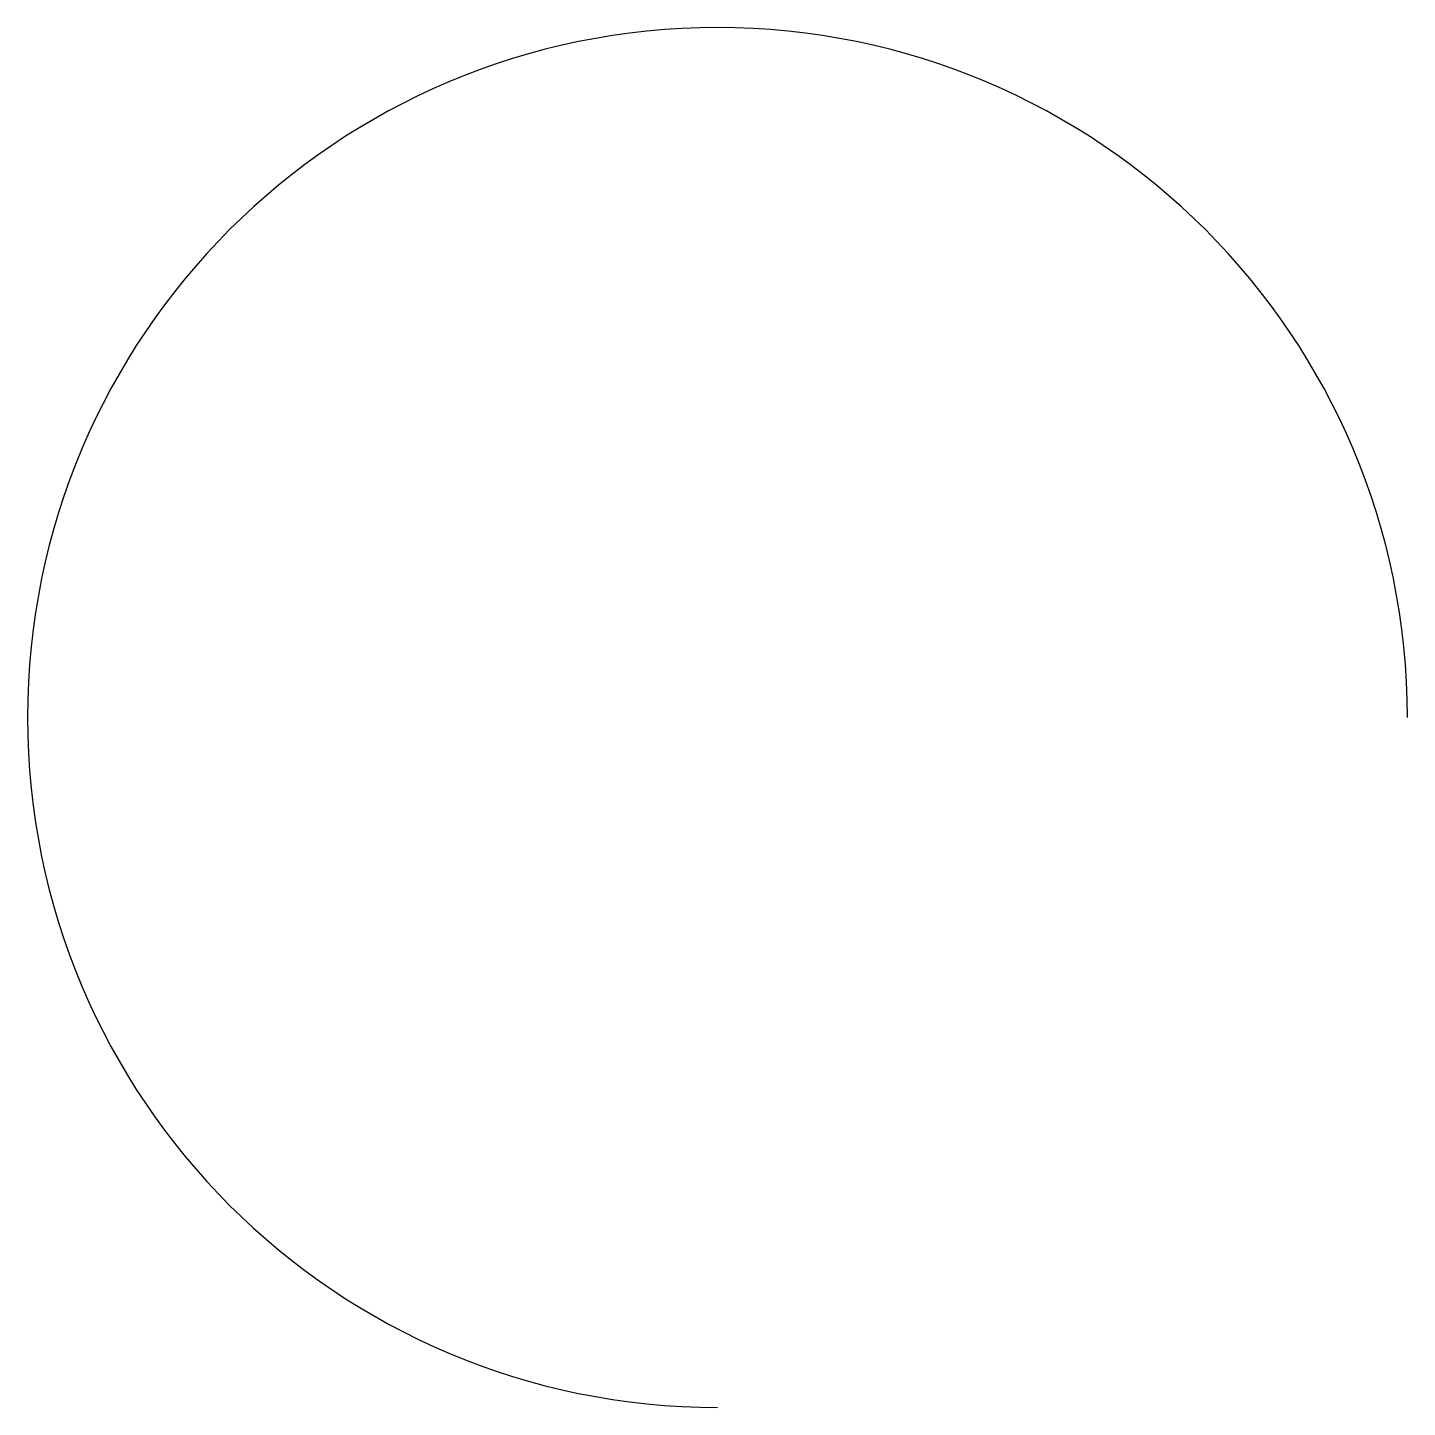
# Model space of a CAD drawing. Header units: millimetres. Extents: x -10 to 10, y -10 to 10.
import ezdxf

# ---------------------------------------------------------------- set-up
doc = ezdxf.new("R2010")
doc.units = ezdxf.units.MM
doc.layers.get('0').update_dxf_attribs({"lineweight": 25, "true_color": 0xffffff})

msp = doc.modelspace()

# ---------------------------------------------------------------- linework, layer by layer
msp.add_arc((0, 0), 10, 0, 270)

doc.saveas('drawing.dxf')
